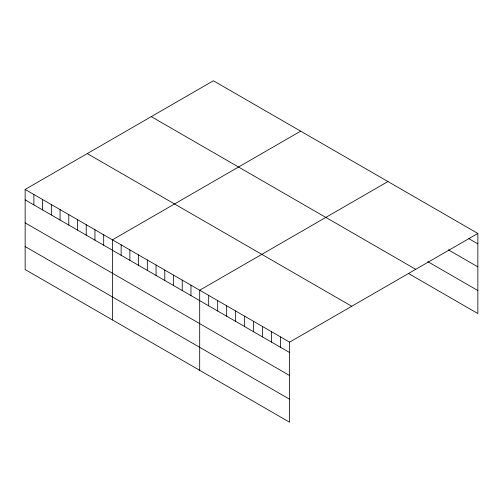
<?xml version="1.0" encoding="UTF-8"?>
<svg xmlns="http://www.w3.org/2000/svg" width="503" height="503" viewBox="0 0 503 503"><rect width="100%" height="100%" fill="white"/><g stroke="black" fill="none" stroke-linecap="round" stroke-linejoin="round"><path stroke-width="0.75" d="M25.15 189.449L289.609 342.134L289.609 422.231L25.15 269.545L25.15 189.449L213.391 80.769L477.85 233.455L477.85 313.551L408.486 273.506M300.662 131.157L112.421 239.837L112.421 319.933M387.932 181.545L199.691 290.225L199.691 370.315M289.609 342.134L477.85 233.455M468.859 238.674L477.85 243.861M448.305 249.802L477.85 266.86M427.751 261.629L477.85 290.552M151.271 116.633L415.73 269.319M87.271 153.585L351.729 306.27M25.15 199.854L289.609 352.54M25.15 222.854L289.609 375.54M25.15 246.545L289.609 399.231M280.617 336.941L280.617 347.353M271.626 331.754L271.626 342.159M262.635 326.56L262.635 336.966M253.644 321.367L253.644 331.779M244.653 316.18L244.653 326.585M235.662 310.986L235.662 321.392M226.671 305.793L226.671 316.205M217.68 300.605L217.68 311.011M208.688 295.412L208.688 305.818M190.964 285.182L190.964 295.588M182.237 280.146L182.237 290.552M173.51 275.103L173.51 285.515M164.783 270.067L164.783 280.473M156.056 265.031L156.056 275.437M147.329 259.988L147.329 270.4M138.602 254.952L138.602 265.358M129.875 249.916L129.875 260.321M121.148 244.873L121.148 255.279M103.693 234.794L103.693 245.206M94.966 229.758L94.966 240.164M86.239 224.722L86.239 235.127M77.512 219.679L77.512 230.091M68.785 214.643L68.785 225.048M60.058 209.606L60.058 220.012M51.331 204.564L51.331 214.97M42.604 199.528L42.604 209.933M33.877 194.491L33.877 204.897"/></g></svg>
